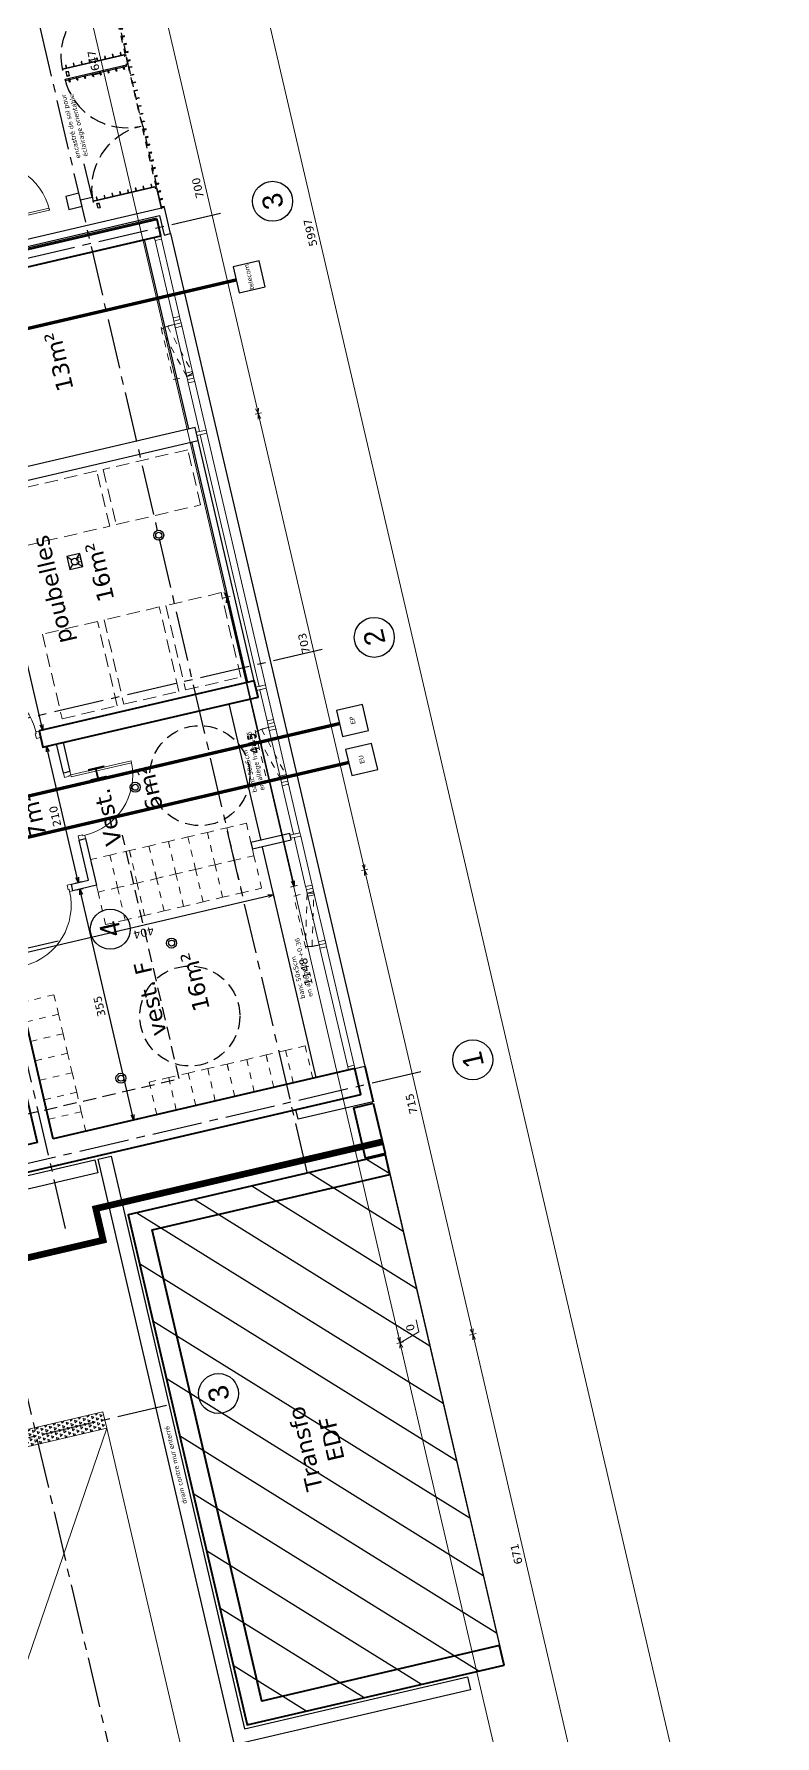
# Model space of a CAD drawing. Header units: metres. Extents: x -49 to 867749, y -579737 to 170817.
# Drawn here: x 867509.87 to 867520.98, y -409033.33 to -409007.81 of the extents above; entities that cross this region are included whole.
import ezdxf
from ezdxf.enums import TextEntityAlignment as Align

# ---------------------------------------------------------------- set-up
doc = ezdxf.new("R2010")
doc.units = ezdxf.units.M
doc.header["$MEASUREMENT"] = 0
doc.header["$PDMODE"] = 3
doc.header["$PDSIZE"] = 0.1
for name, pattern in [('01', [0.15, 0.1, -0.05]), ('02', [0.28, 0.2, -0.08]), ('03', [0.7, 0.5, -0.2]), ('AXES2', [1.125, 0.75, -0.125, 0.125, -0.125]), ('CACHE2', [0.1875, 0.125, -0.0625]), ('CACHEX2', [0.75, 0.5, -0.25])]:
    doc.linetypes.add(name, pattern=pattern)
for name, color, linetype in [('00-AXE-0.00', 14, 'AXES2'), ('01-CLOISON-0.25', 3, 'Continuous'), ('01-DOUBLAGE-0.0x', 6, 'Continuous'), ('01-ISOL-0.08', 43, 'ISOLATION'), ('01-MEN-VU-0.13', 163, 'Continuous'), ('01-SANITAIRE-0.15', 44, 'Continuous'), ('06-COT-50&100-0.20', 2, 'Continuous'), ('06-SYMB-DIVERS-0.20', 20, 'Continuous'), ('06-TXT-DETAILS-DIVERS-02.20', 2, 'Continuous'), ('06-TXT-DIVERS-0.20', 70, 'Continuous'), ('06-TXT-ETIQUETTES SURFACES', 210, 'Continuous'), ('07-CTA-0.13', 163, 'Continuous'), ('08-VU-0.08', 56, 'Continuous'), ('08-VU-0.20', 32, 'Continuous')]:
    doc.layers.add(name, color=color, linetype=linetype)
for name, color, linetype, lineweight in [('01-BETON-0.40', 4, 'Continuous', 40), ('01-MEN-CP-0.15', 2, 'Continuous', 18), ('01-MOBILIER-0.10', 10, 'Continuous', 9), ('ACSP - Bois', 47, 'Continuous', 18), ('ACSP - Cotes', 7, 'Continuous', 18), ('ACSP - Dalle', 250, 'Continuous', 18)]:
    doc.layers.add(name, color=color, linetype=linetype, lineweight=lineweight)
doc.styles.add('COT', font='verdana.ttf')
doc.styles.add('locaux 100', font='verdana.ttf', dxfattribs={"height": 0.22})
doc.styles.add('locaux 20', font='verdana.ttf', dxfattribs={"height": 0.07})
doc.styles.get("Standard").update_dxf_attribs({"font": 'arial.ttf'})
doc.linetypes.add('ISOLATION', pattern='A,0.0001,-0.1,[134,ltypeshp.shx,S=0.1,R=0,X=-0.1,Y=0],-0.2,[134,ltypeshp.shx,S=0.1,R=180,X=0.1,Y=0],-0.1', length=0.4001)
doc.dimstyles.new('COT50', dxfattribs={"dimtxt": 0.12, "dimasz": 0.08, "dimexe": 0.05, "dimexo": 0, "dimgap": 0.05, "dimtad": 1, "dimdec": 0, "dimlfac": 100, "dimzin": 0, "dimdsep": 46, "dimtxsty": 'COT', "dimblk": 'OPEN30', "dimcen": 0.04, "dimdle": 0.05, "dimclrd": 256, "dimclre": 256, "dimclrt": 6, "dimadec": 0, "dimazin": 0, "dimtm": 1e-09, "dimtfac": 1, "dimtdec": 0, "dimtmove": 1, "dimatfit": 0, "dimldrblk": 'OPEN30', "dimfxl": 0.05, "dimfxlon": 1, "dimtolj": 1, "dimtzin": 0, "dimlwd": -1, "dimlwe": -1, "dimarcsym": 0})

# ---------------------------------------------------------------- blocks, each defined once
blk = doc.blocks.new('_Open30')
at = {"color": 0, "linetype": 'ByBlock', "lineweight": -2}
for p, q in [((-1, 0.27), (0, 0)), ((0, 0), (-1, -0.27)), ((0, 0), (-1, 0))]:
    blk.add_line(p, q, dxfattribs=at)
blk = doc.blocks.new('*D384')
at = {"layer": 'ACSP - Cotes', "transparency": 16777216}
for p, q in [((867515.308, -409027.444), (867515.406, -409027.422)), ((867518.306, -409040.083), (867515.375, -409027.511)), ((867518.304, -409040.165), (867518.372, -409040.149))]:
    blk.add_line(p, q, dxfattribs=at)
at = {"layer": 'Defpoints', "color": 0, "transparency": 16777216}
for p in [(867515.357, -409027.433), (867510.902, -409028.471), (867518.304, -409040.165)]:
    blk.add_point(p, dxfattribs=at)
at = {"layer": 'ACSP - Cotes', "transparency": 16777216, "xscale": 0.08, "yscale": 0.08, "zscale": 0.08}
for p, rotation in [((867515.357, -409027.433), 103.1212702354988), ((867518.324, -409040.161), 283.1212702354988)]:
    blk.add_blockref('_Open30', p, dxfattribs=dict(at, rotation=rotation))
at = {"layer": 'ACSP - Cotes', "color": 6, "transparency": 16777216, "insert": (867516.731, -409033.822), "char_height": 0.12, "attachment_point": 5, "rotation": 103.1213, "style": 'COT'}
blk.add_mtext('\\A1;1307', dxfattribs=at)
blk = doc.blocks.new('*D385')
at = {"layer": 'ACSP - Cotes', "transparency": 16777216}
for p, q in [((867515.339, -409027.355), (867515.321, -409027.277)), ((867515.357, -409027.433), (867515.64, -409027.271)), ((867515.64, -409027.271), (867515.598, -409027.093)), ((867515.308, -409027.444), (867515.406, -409027.422)), ((867515.308, -409027.444), (867515.406, -409027.422)), ((867515.375, -409027.511), (867515.393, -409027.589))]:
    blk.add_line(p, q, dxfattribs=at)
at = {"layer": 'Defpoints', "color": 0, "transparency": 16777216}
for p in [(867515.357, -409027.433), (867510.902, -409028.471), (867510.902, -409028.471)]:
    blk.add_point(p, dxfattribs=at)
at = {"layer": 'ACSP - Cotes', "transparency": 16777216, "xscale": 0.08, "yscale": 0.08, "zscale": 0.08}
for rotation in [283.1212702354988, 103.1212702354988]:
    blk.add_blockref('_Open30', (867515.357, -409027.433), dxfattribs=dict(at, rotation=rotation))
at = {"layer": 'ACSP - Cotes', "color": 6, "transparency": 16777216, "insert": (867515.51, -409027.207), "char_height": 0.12, "attachment_point": 5, "rotation": 103.1213, "style": 'COT'}
blk.add_mtext('\\A1;0', dxfattribs=at)
blk = doc.blocks.new('*D386')
at = {"layer": 'ACSP - Cotes', "transparency": 16777216}
for p, q in [((867512.703, -409016.269), (867512.801, -409016.246)), ((867515.339, -409027.355), (867512.77, -409016.336)), ((867515.308, -409027.444), (867515.406, -409027.422))]:
    blk.add_line(p, q, dxfattribs=at)
at = {"layer": 'Defpoints', "color": 0, "transparency": 16777216}
for p in [(867512.752, -409016.258), (867508.259, -409017.305), (867510.902, -409028.471)]:
    blk.add_point(p, dxfattribs=at)
at = {"layer": 'ACSP - Cotes', "transparency": 16777216, "xscale": 0.08, "yscale": 0.08, "zscale": 0.08}
for p, rotation in [((867512.752, -409016.258), 103.1212702354988), ((867515.357, -409027.433), 283.1212702354988)]:
    blk.add_blockref('_Open30', p, dxfattribs=dict(at, rotation=rotation))
at = {"layer": 'ACSP - Cotes', "color": 6, "transparency": 16777216, "insert": (867513.945, -409021.871), "char_height": 0.12, "attachment_point": 5, "rotation": 103.1213, "style": 'COT'}
blk.add_mtext('\\A1;1148', dxfattribs=at)
blk = doc.blocks.new('*D387')
at = {"layer": 'ACSP - Cotes', "transparency": 16777216}
for p, q in [((867512.713, -409016.267), (867512.811, -409016.244)), ((867512.78, -409016.333), (867513.754, -409020.511)), ((867513.723, -409020.6), (867513.821, -409020.578))]:
    blk.add_line(p, q, dxfattribs=at)
at = {"layer": 'Defpoints', "color": 0, "transparency": 16777216}
for p in [(867508.259, -409017.305), (867513.772, -409020.589), (867509.259, -409021.641)]:
    blk.add_point(p, dxfattribs=at)
at = {"layer": 'ACSP - Cotes', "transparency": 16777216, "xscale": 0.08, "yscale": 0.08, "zscale": 0.08}
for p, rotation in [((867512.762, -409016.255), 103.1212702354988), ((867513.772, -409020.589), 283.1212702354988)]:
    blk.add_blockref('_Open30', p, dxfattribs=dict(at, rotation=rotation))
at = {"layer": 'ACSP - Cotes', "color": 6, "transparency": 16777216, "insert": (867513.159, -409018.447), "char_height": 0.12, "attachment_point": 5, "rotation": 103.1213, "style": 'COT'}
blk.add_mtext('\\A1;445', dxfattribs=at)
blk = doc.blocks.new('*D388')
at = {"layer": 'ACSP - Cotes', "transparency": 16777216}
for p, q in [((867512.703, -409016.269), (867512.8, -409016.246)), ((867513.744, -409020.514), (867512.77, -409016.336)), ((867513.713, -409020.603), (867513.811, -409020.58))]:
    blk.add_line(p, q, dxfattribs=at)
at = {"layer": 'Defpoints', "color": 0, "transparency": 16777216}
for p in [(867512.752, -409016.258), (867508.249, -409017.307), (867509.259, -409021.641)]:
    blk.add_point(p, dxfattribs=at)
at = {"layer": 'ACSP - Cotes', "transparency": 16777216, "xscale": 0.08, "yscale": 0.08, "zscale": 0.08}
for p, rotation in [((867512.752, -409016.258), 103.1212702354988), ((867513.762, -409020.592), 283.1212702354988)]:
    blk.add_blockref('_Open30', p, dxfattribs=dict(at, rotation=rotation))
at = {"layer": 'ACSP - Cotes', "color": 6, "transparency": 16777216, "insert": (867513.148, -409018.45), "char_height": 0.12, "attachment_point": 5, "rotation": 103.1213, "style": 'COT'}
blk.add_mtext('\\A1;445', dxfattribs=at)
blk = doc.blocks.new('*D389')
at = {"layer": 'ACSP - Cotes', "transparency": 16777216}
for p, q in [((867508.964, -409000.226), (867509.061, -409000.203)), ((867512.734, -409016.18), (867509.03, -409000.292)), ((867512.703, -409016.269), (867512.801, -409016.246))]:
    blk.add_line(p, q, dxfattribs=at)
at = {"layer": 'Defpoints', "color": 0, "transparency": 16777216}
for p in [(867509.012, -409000.214), (867504.558, -409001.253), (867508.249, -409017.307)]:
    blk.add_point(p, dxfattribs=at)
at = {"layer": 'ACSP - Cotes', "transparency": 16777216, "xscale": 0.08, "yscale": 0.08, "zscale": 0.08}
for p, rotation in [((867509.012, -409000.214), 103.1212702354988), ((867512.752, -409016.258), 283.1212702354988)]:
    blk.add_blockref('_Open30', p, dxfattribs=dict(at, rotation=rotation))
at = {"layer": 'ACSP - Cotes', "color": 6, "transparency": 16777216, "insert": (867510.773, -409008.261), "char_height": 0.12, "attachment_point": 5, "rotation": 103.1213, "style": 'COT'}
blk.add_mtext('\\A1;1647', dxfattribs=at)
blk = doc.blocks.new('*D395')
at = {"layer": 'ACSP - Cotes', "transparency": 16777216}
for p, q in [((867516.399, -409027.318), (867516.497, -409027.296)), ((867517.954, -409033.768), (867516.466, -409027.385)), ((867518.021, -409033.835), (867517.924, -409033.857))]:
    blk.add_line(p, q, dxfattribs=at)
at = {"layer": 'Defpoints', "color": 0, "transparency": 16777216}
for p in [(867516.448, -409027.307), (867511.856, -409028.377), (867518.029, -409033.833)]:
    blk.add_point(p, dxfattribs=at)
at = {"layer": 'ACSP - Cotes', "transparency": 16777216, "xscale": 0.08, "yscale": 0.08, "zscale": 0.08}
for p, rotation in [((867516.448, -409027.307), 103.1212704001085), ((867517.972, -409033.846), 283.1212704001085)]:
    blk.add_blockref('_Open30', p, dxfattribs=dict(at, rotation=rotation))
at = {"layer": 'ACSP - Cotes', "color": 6, "transparency": 16777216, "insert": (867517.101, -409030.602), "char_height": 0.12, "attachment_point": 5, "rotation": 103.1213, "style": 'COT'}
blk.add_mtext('\\A1;671', dxfattribs=at)
blk = doc.blocks.new('*D396')
at = {"layer": 'ACSP - Cotes', "transparency": 16777216}
for p, q in [((867514.776, -409020.355), (867514.874, -409020.332)), ((867516.43, -409027.229), (867514.843, -409020.422)), ((867516.399, -409027.318), (867516.497, -409027.296))]:
    blk.add_line(p, q, dxfattribs=at)
at = {"layer": 'Defpoints', "color": 0, "transparency": 16777216}
for p in [(867514.825, -409020.344), (867510.233, -409021.414), (867511.856, -409028.377)]:
    blk.add_point(p, dxfattribs=at)
at = {"layer": 'ACSP - Cotes', "transparency": 16777216, "xscale": 0.08, "yscale": 0.08, "zscale": 0.08}
for p, rotation in [((867514.825, -409020.344), 103.1212704001085), ((867516.448, -409027.307), 283.1212704001085)]:
    blk.add_blockref('_Open30', p, dxfattribs=dict(at, rotation=rotation))
at = {"layer": 'ACSP - Cotes', "color": 6, "transparency": 16777216, "insert": (867515.528, -409023.851), "char_height": 0.12, "attachment_point": 5, "rotation": 103.1213, "style": 'COT'}
blk.add_mtext('\\A1;715', dxfattribs=at)
blk = doc.blocks.new('*D397')
at = {"layer": 'ACSP - Cotes', "transparency": 16777216}
for p, q in [((867513.182, -409013.513), (867513.279, -409013.491)), ((867514.807, -409020.266), (867513.248, -409013.58)), ((867514.776, -409020.355), (867514.874, -409020.332))]:
    blk.add_line(p, q, dxfattribs=at)
at = {"layer": 'Defpoints', "color": 0, "transparency": 16777216}
for p in [(867513.23, -409013.502), (867508.638, -409014.573), (867510.233, -409021.414)]:
    blk.add_point(p, dxfattribs=at)
at = {"layer": 'ACSP - Cotes', "transparency": 16777216, "xscale": 0.08, "yscale": 0.08, "zscale": 0.08}
for p, rotation in [((867513.23, -409013.502), 103.1212704001085), ((867514.825, -409020.344), 283.1212704001085)]:
    blk.add_blockref('_Open30', p, dxfattribs=dict(at, rotation=rotation))
at = {"layer": 'ACSP - Cotes', "color": 6, "transparency": 16777216, "insert": (867513.918, -409016.948), "char_height": 0.12, "attachment_point": 5, "rotation": 103.1213, "style": 'COT'}
blk.add_mtext('\\A1;703', dxfattribs=at)
blk = doc.blocks.new('*D398')
at = {"layer": 'ACSP - Cotes', "transparency": 16777216}
for p, q in [((867511.593, -409006.698), (867511.69, -409006.675)), ((867513.212, -409013.424), (867511.66, -409006.764)), ((867513.182, -409013.513), (867513.279, -409013.491))]:
    blk.add_line(p, q, dxfattribs=at)
at = {"layer": 'Defpoints', "color": 0, "transparency": 16777216}
for p in [(867511.642, -409006.686), (867507.049, -409007.757), (867508.638, -409014.573)]:
    blk.add_point(p, dxfattribs=at)
at = {"layer": 'ACSP - Cotes', "transparency": 16777216, "xscale": 0.08, "yscale": 0.08, "zscale": 0.08}
for p, rotation in [((867511.642, -409006.686), 103.1212704001085), ((867513.23, -409013.502), 283.1212704001085)]:
    blk.add_blockref('_Open30', p, dxfattribs=dict(at, rotation=rotation))
at = {"layer": 'ACSP - Cotes', "color": 6, "transparency": 16777216, "insert": (867512.326, -409010.12), "char_height": 0.12, "attachment_point": 5, "rotation": 103.1213, "style": 'COT'}
blk.add_mtext('\\A1;700', dxfattribs=at)
blk = doc.blocks.new('*D383')
at = {"layer": 'ACSP - Cotes', "transparency": 16777216}
for p, q in [((867507.266, -408981.574), (867507.363, -408981.551)), ((867520.91, -409039.886), (867507.333, -408981.641)), ((867520.879, -409039.976), (867520.977, -409039.953))]:
    blk.add_line(p, q, dxfattribs=at)
at = {"layer": 'Defpoints', "color": 0, "transparency": 16777216}
for p in [(867507.315, -408981.563), (867506.856, -408981.67), (867520.469, -409040.071)]:
    blk.add_point(p, dxfattribs=at)
at = {"layer": 'ACSP - Cotes', "transparency": 16777216, "xscale": 0.08, "yscale": 0.08, "zscale": 0.08}
for p, rotation in [((867507.315, -408981.563), 103.1212703830424), ((867520.928, -409039.964), 283.1212703830424)]:
    blk.add_blockref('_Open30', p, dxfattribs=dict(at, rotation=rotation))
at = {"layer": 'ACSP - Cotes', "color": 6, "transparency": 16777216, "insert": (867514.012, -409010.789), "char_height": 0.12, "attachment_point": 5, "rotation": 103.1213, "style": 'COT'}
blk.add_mtext('\\A1;5997', dxfattribs=at)
blk = doc.blocks.new('P180')
for points in [[(-1.85, 0.915), (-1.85, 0), (-1.88, 0), (-1.88, 0.915)], [(-0.08, 0.915), (-0.08, 0), (-0.05, 0), (-0.05, 0.915)], [(0, 0), (0, -0.1), (-0.065, -0.1), (-0.065, -0.03), (-0.05, -0.03), (-0.05, 0)]]:
    blk.add_lwpolyline(points, close=True)
at = {"linetype": 'Continuous'}
blk.add_lwpolyline([(-1.93, 0), (-1.93, -0.1), (-1.865, -0.1), (-1.865, -0.03), (-1.88, -0.03), (-1.88, 0)], close=True, dxfattribs=at)
for centre, start, end in [((-1.88, 0), 0, 90), ((-0.05, 0), 90, 180)]:
    blk.add_arc(centre, 0.915, start, end)
at = {"linetype": 'Continuous', "text_generation_flag": 6}
blk.add_attdef('TEXTE', (-0.188, 0.598), '', height=0.08, rotation=90, dxfattribs=at)
blk = doc.blocks.new('*D852')
at = {"layer": '06-COT-50&100-0.20', "transparency": 16777216}
for p, q in [((867510.508, -409020.644), (867510.605, -409020.622)), ((867511.345, -409024.017), (867510.575, -409020.711)), ((867511.315, -409024.106), (867511.412, -409024.083))]:
    blk.add_line(p, q, dxfattribs=at)
at = {"layer": 'Defpoints', "color": 0, "transparency": 16777216}
for p in [(867510.556, -409020.633), (867509.351, -409020.914), (867510.158, -409024.376)]:
    blk.add_point(p, dxfattribs=at)
at = {"layer": '06-COT-50&100-0.20', "transparency": 16777216, "xscale": 0.08, "yscale": 0.08, "zscale": 0.08}
for p, rotation in [((867510.556, -409020.633), 103.1212703830424), ((867511.363, -409024.095), 283.1212703830424)]:
    blk.add_blockref('_Open30', p, dxfattribs=dict(at, rotation=rotation))
at = {"layer": '06-COT-50&100-0.20', "color": 6, "transparency": 16777216, "insert": (867510.85, -409022.389), "char_height": 0.12, "attachment_point": 5, "rotation": 103.1213, "style": 'COT'}
blk.add_mtext('\\A1;355', dxfattribs=at)
blk = doc.blocks.new('A$C6BB47F20')
for points in [[(-0.038, 0.912), (-0.038, 0.902), (-0.078, 0.902), (-0.078, 0.912)], [(-0.038, 0.792), (-0.038, 0.782), (-0.078, 0.782), (-0.078, 0.792)], [(-0.027, 0.022), (-0.027, 0.967), (-0.038, 0.967), (-0.038, 0.022)], [(-0.038, 0.672), (-0.038, 0.662), (-0.078, 0.662), (-0.078, 0.672)], [(-0.038, 0.552), (-0.038, 0.542), (-0.078, 0.542), (-0.078, 0.552)], [(-0.038, 0.432), (-0.038, 0.422), (-0.078, 0.422), (-0.078, 0.432)], [(-0.038, 0.312), (-0.038, 0.302), (-0.078, 0.302), (-0.078, 0.312)], [(-0.038, 0.192), (-0.038, 0.182), (-0.078, 0.182), (-0.078, 0.192)], [(-0.038, 0.072), (-0.038, 0.062), (-0.078, 0.062), (-0.078, 0.072)]]:
    blk.add_lwpolyline(points, close=True)
at = {"linetype": '01', "ltscale": 0.25}
for points in [[(-0.02, 0), (-0.965, 0), (-0.965, -0.01), (-0.02, -0.01)], [(-0.91, -0.01), (-0.9, -0.01), (-0.9, -0.05), (-0.91, -0.05)], [(-0.79, -0.01), (-0.78, -0.01), (-0.78, -0.05), (-0.79, -0.05)], [(-0.67, -0.01), (-0.66, -0.01), (-0.66, -0.05), (-0.67, -0.05)], [(-0.55, -0.01), (-0.54, -0.01), (-0.54, -0.05), (-0.55, -0.05)], [(-0.43, -0.01), (-0.42, -0.01), (-0.42, -0.05), (-0.43, -0.05)], [(-0.31, -0.01), (-0.3, -0.01), (-0.3, -0.05), (-0.31, -0.05)], [(-0.19, -0.01), (-0.18, -0.01), (-0.18, -0.05), (-0.19, -0.05)], [(-0.07, -0.01), (-0.06, -0.01), (-0.06, -0.05), (-0.07, -0.05)]]:
    blk.add_lwpolyline(points, close=True, dxfattribs=at)
blk.add_circle((-0.013, 0.015), 0.005)
at = {"linetype": '03', "ltscale": 0.5}
blk.add_arc((-0.013, 0.015), 0.952, 90, 180, dxfattribs=at)
blk = doc.blocks.new('siphon de sol')
for p, q in [((-0.1, 0.1), (-0.035, 0.035)), ((0.1, 0.1), (0.035, 0.035)), ((-0.035, -0.035), (-0.1, -0.1)), ((0.035, -0.035), (0.1, -0.1))]:
    blk.add_line(p, q)
blk.add_lwpolyline([(-0.1, -0.1), (0.1, -0.1), (0.1, 0.1), (-0.1, 0.1)], close=True)
blk.add_circle((0, 0), 0.05)
at = {"insert": (-0.001, -0.059), "char_height": 0.07, "width": 0.90213, "attachment_point": 5, "rotation": 360, "style": 'locaux 20'}
blk.add_mtext('SS', dxfattribs=at)
blk = doc.blocks.new('*D857')
at = {"layer": '06-COT-50&100-0.20', "transparency": 16777216}
for p, q in [((867510.106, -409018.479), (867510.008, -409018.502)), ((867510.516, -409020.458), (867510.075, -409018.568)), ((867510.582, -409020.524), (867510.485, -409020.547))]:
    blk.add_line(p, q, dxfattribs=at)
at = {"layer": 'Defpoints', "color": 0, "transparency": 16777216}
for p in [(867510.057, -409018.491), (867510.208, -409018.455), (867510.685, -409020.5)]:
    blk.add_point(p, dxfattribs=at)
at = {"layer": '06-COT-50&100-0.20', "transparency": 16777216, "xscale": 0.08, "yscale": 0.08, "zscale": 0.08}
for p, rotation in [((867510.057, -409018.491), 103.1212703830424), ((867510.534, -409020.536), 283.1212703830424)]:
    blk.add_blockref('_Open30', p, dxfattribs=dict(at, rotation=rotation))
at = {"layer": '06-COT-50&100-0.20', "color": 6, "transparency": 16777216, "insert": (867510.186, -409019.539), "char_height": 0.12, "attachment_point": 5, "rotation": 103.1213, "style": 'COT'}
blk.add_mtext('\\A1;210', dxfattribs=at)
blk = doc.blocks.new('*D858')
at = {"layer": '06-COT-50&100-0.20', "transparency": 16777216}
for p, q in [((867509.112, -409014.655), (867509.209, -409014.632)), ((867509.982, -409018.169), (867509.178, -409014.722)), ((867509.952, -409018.258), (867510.049, -409018.236))]:
    blk.add_line(p, q, dxfattribs=at)
at = {"layer": 'Defpoints', "color": 0, "transparency": 16777216}
for p in [(867509.16, -409014.644), (867507.955, -409014.925), (867508.795, -409018.528)]:
    blk.add_point(p, dxfattribs=at)
at = {"layer": '06-COT-50&100-0.20', "transparency": 16777216, "xscale": 0.08, "yscale": 0.08, "zscale": 0.08}
for p, rotation in [((867509.16, -409014.644), 103.1212703830424), ((867510, -409018.247), 283.1212703830424)]:
    blk.add_blockref('_Open30', p, dxfattribs=dict(at, rotation=rotation))
at = {"layer": '06-COT-50&100-0.20', "color": 6, "transparency": 16777216, "insert": (867509.471, -409016.471), "char_height": 0.12, "attachment_point": 5, "rotation": 103.1213, "style": 'COT'}
blk.add_mtext('\\A1;370', dxfattribs=at)
blk = doc.blocks.new('P90')
at = {"linetype": 'Continuous'}
for points in [[(-0.05, 0.929), (-0.05, 0), (-0.08, 0), (-0.08, 0.929)], [(-0.965, -0.03), (-0.965, -0.1), (-1.03, -0.1), (-1.03, 0), (-0.98, 0), (-0.98, -0.03)], [(0, 0), (0, -0.1), (-0.065, -0.1), (-0.065, -0.03), (-0.05, -0.03), (-0.05, 0)]]:
    blk.add_lwpolyline(points, close=True, dxfattribs=at)
blk.add_arc((-0.043, -0.006), 0.937, 92.2388, 179.6062, dxfattribs=at)
at = {"linetype": 'Continuous', "text_generation_flag": 6}
blk.add_attdef('TEXTE', text='', height=0.08, rotation=90, dxfattribs=at).set_placement((-0.188, 0.469), align=Align.CENTER)
blk = doc.blocks.new('fen80')
for points in [[(0.05, -0.1), (0, -0.1), (0, 0), (0.05, 0)], [(0.1, -0.1), (0.05, -0.1), (0.05, 0), (0.1, 0)], [(0.85, -0.1), (0.05, -0.1), (0.05, 0), (0.85, 0)], [(0.85, -0.1), (0.8, -0.1), (0.8, 0), (0.85, 0)], [(0.9, -0.1), (0.85, -0.1), (0.85, 0), (0.9, 0)]]:
    blk.add_lwpolyline(points, close=True)
at = {"linetype": '01'}
blk.add_lwpolyline([(0.849, 0.11), (0.076, -0.097), (0.05, 0), (0.823, 0.207)], close=True, dxfattribs=at)
blk.add_lwpolyline([(0.85, 0), (0.85, 0.207), (0.05, 0.207), (0.05, 0)], dxfattribs=at)
blk.add_arc((0.05, 0), 0.8, 0, 14.9998, dxfattribs=at)
blk = doc.blocks.new('*D866')
at = {"layer": '06-COT-50&100-0.20', "transparency": 16777216}
for p, q in [((867509.597, -409021.616), (867513.378, -409020.735)), ((867513.445, -409020.668), (867513.468, -409020.765)), ((867509.508, -409021.586), (867509.53, -409021.683))]:
    blk.add_line(p, q, dxfattribs=at)
at = {"layer": 'Defpoints', "color": 0, "transparency": 16777216}
for p in [(867513.288, -409019.996), (867509.351, -409020.914), (867513.456, -409020.717)]:
    blk.add_point(p, dxfattribs=at)
at = {"layer": '06-COT-50&100-0.20', "transparency": 16777216, "xscale": 0.08, "yscale": 0.08, "zscale": 0.08}
for p, rotation in [((867513.456, -409020.717), 13.12127038304243), ((867509.519, -409021.634), 193.1212703830424)]:
    blk.add_blockref('_Open30', p, dxfattribs=dict(at, rotation=rotation))
at = {"layer": '06-COT-50&100-0.20', "color": 6, "transparency": 16777216, "insert": (867511.513, -409021.285), "char_height": 0.12, "attachment_point": 5, "rotation": 193.1213, "style": 'COT'}
blk.add_mtext('\\A1;404', dxfattribs=at)

msp = doc.modelspace()

# ---------------------------------------------------------------- hatches: boundary and pattern name
at = {"layer": '06-SYMB-DIVERS-0.20', "true_color": 0xff0000}
h = msp.add_hatch(dxfattribs=at)
h.set_pattern_fill('ANSI31', color=1, scale=5)
h.set_pattern_definition([(148.121, (867514.7358, -409023.87336), (-0.330077, -0.53073), [])])
h.paths.add_polyline_path([(867513.062, -409033.165), (867511.279, -409025.514), (867515.136, -409024.617), (867516.916, -409032.267)])
at = {"layer": 'ACSP - Bois'}
h = msp.add_hatch(dxfattribs=at)
h.set_pattern_fill('TRIANG', color=256, scale=0.2, style=0)
h.set_pattern_definition([(163.12127, (867409.98126, -409065.97983), (-0.054743143, -0.05126586), [0.0375, -0.0375]), (223.12127, (867409.98126, -409065.97983), (0.017025965, -0.07304188), [0.0375, -0.0375]), (103.12127, (867409.95389, -409066.00546), (-0.071769108, 0.021776023), [0.0375, -0.0375])])
h.paths.add_polyline_path([(867508.156, -409029.112), (867508.213, -409029.355), (867510.959, -409028.715), (867510.902, -409028.471)])

# ---------------------------------------------------------------- linework, layer by layer
at = {"layer": '00-AXE-0.00'}
for p, q in [((867513.963, -409024.875), (867499.919, -408964.623)), ((867510.343, -409025.719), (867496.298, -408965.467)), ((867513.153, -409042.752), (867499.108, -408982.5)), ((867512.666, -409010.5), (867497.979, -409013.924)), ((867514.191, -409017.039), (867501.362, -409020.03)), ((867510.233, -409021.414), (867495.546, -409024.838)), ((867515.667, -409023.374), (867502.839, -409026.364)), ((867511.856, -409028.377), (867497.169, -409031.801))]:
    msp.add_line(p, q, dxfattribs=at)
at = {"layer": '00-AXE-0.00', "linetype": 'Continuous'}
for centre in [(867513.445, -409010.319), (867514.97, -409016.858), (867511.012, -409021.233), (867516.446, -409023.192), (867512.635, -409028.196)]:
    msp.add_circle(centre, 0.3, dxfattribs=at)
at = {"layer": '01-BETON-0.40'}
for points in [[(867508.966, -409011.234), (867509.023, -409011.478), (867511.77, -409010.838), (867511.713, -409010.594)], [(867509.944, -409018.26), (867510.001, -409018.504), (867513.227, -409017.752), (867513.17, -409017.508)], [(867514.955, -409023.843), (867515.131, -409024.597), (867514.839, -409024.665), (867514.663, -409023.911)], [(867516.916, -409032.267), (867516.848, -409031.974), (867513.284, -409032.81), (867511.639, -409025.739), (867515.204, -409024.909), (867515.136, -409024.617), (867511.279, -409025.514), (867513.062, -409033.165)]]:
    msp.add_lwpolyline(points, close=True, dxfattribs=at)
for points in [[(867510.158, -409024.376), (867509.351, -409020.914), (867509.108, -409020.971), (867509.914, -409024.432), (867504.061, -409025.797), (867501.095, -409013.069), (867499.217, -409013.507), (867498.958, -409012.397), (867498.715, -409012.453), (867499.03, -409013.807), (867500.908, -409013.369), (867503.909, -409026.243), (867514.77, -409023.711), (867514.679, -409023.322), (867510.158, -409024.376)], [(867514.826, -409023.288), (867514.951, -409023.823)]]:
    msp.add_lwpolyline(points, dxfattribs=at)
at = {"layer": '01-CLOISON-0.25'}
for p, q in [((867513.073, -409017.531), (867512.233, -409013.927)), ((867513.17, -409017.508), (867512.33, -409013.905))]:
    msp.add_line(p, q, dxfattribs=at)
for points in [[(867512.33, -409013.905), (867512.285, -409013.71), (867507.91, -409014.73), (867507.955, -409014.925)], [(867510.31, -409018.894), (867510.208, -409018.455), (867510.306, -409018.433), (867510.408, -409018.871)], [(867510.685, -409020.5), (867510.544, -409019.897), (867510.641, -409019.874), (867510.805, -409020.575), (867510.452, -409020.658), (867510.429, -409020.56)], [(867513.142, -409020.03), (867513.726, -409019.894), (867513.704, -409019.797), (867513.12, -409019.933)]]:
    msp.add_lwpolyline(points, close=True, dxfattribs=at)
at = {"layer": '01-DOUBLAGE-0.0x'}
for points in [[(867511.916, -409010.804), (867511.825, -409010.414), (867509.293, -409011.004), (867509.315, -409011.102), (867511.75, -409010.534), (867511.818, -409010.826)], [(867514.826, -409023.288), (867514.95, -409023.823), (867513.83, -409024.084), (867513.796, -409023.938), (867514.77, -409023.711), (867514.679, -409023.322)]]:
    msp.add_lwpolyline(points, close=True, dxfattribs=at)
at = {"layer": '01-ISOL-0.08', "ltscale": 0.05}
msp.add_line((867511.707, -409010.57), (867509.321, -409011.126), dxfattribs=at)
at = {"layer": '01-MEN-CP-0.15'}
for points in [[(867511.684, -409010.909), (867511.672, -409010.86), (867511.77, -409010.838), (867511.781, -409010.886)], [(867511.953, -409012.067), (867511.684, -409010.909), (867511.781, -409010.886), (867512.051, -409012.045)], [(867511.965, -409012.116), (867511.953, -409012.067), (867512.051, -409012.045), (867512.062, -409012.093)], [(867512.18, -409013.041), (867512.169, -409012.993), (867512.266, -409012.97), (867512.278, -409013.019)], [(867512.351, -409013.772), (867512.18, -409013.041), (867512.278, -409013.019), (867512.448, -409013.749)], [(867512.313, -409013.832), (867512.302, -409013.783), (867512.448, -409013.749), (867512.459, -409013.798)], [(867513.242, -409017.594), (867512.362, -409013.82), (867512.459, -409013.798), (867513.339, -409017.571)], [(867513.204, -409017.654), (867513.193, -409017.606), (867513.339, -409017.571), (867513.35, -409017.62)], [(867513.253, -409017.643), (867513.362, -409018.11), (867513.459, -409018.087), (867513.35, -409017.62)], [(867513.373, -409018.158), (867513.362, -409018.11), (867513.459, -409018.087), (867513.471, -409018.136)], [(867513.589, -409019.084), (867513.578, -409019.035), (867513.675, -409019.012), (867513.686, -409019.061)], [(867513.589, -409019.084), (867513.758, -409019.81), (867513.856, -409019.787), (867513.686, -409019.061)], [(867513.721, -409019.87), (867513.709, -409019.821), (867513.856, -409019.787), (867513.867, -409019.836)], [(867513.769, -409019.858), (867513.941, -409020.593), (867514.038, -409020.571), (867513.867, -409019.836)], [(867513.941, -409020.593), (867513.952, -409020.642), (867514.05, -409020.619), (867514.038, -409020.571)], [(867514.668, -409023.273), (867514.254, -409021.496), (867514.156, -409021.518), (867514.571, -409023.296)], [(867514.582, -409023.344), (867514.571, -409023.296), (867514.668, -409023.273), (867514.679, -409023.322)]]:
    msp.add_lwpolyline(points, close=True, dxfattribs=at)
at = {"layer": '01-MEN-CP-0.15', "linetype": '01'}
for points in [[(867511.997, -409020.404), (867512.29, -409020.336), (867512.176, -409019.849), (867511.884, -409019.918)], [(867512.29, -409020.336), (867512.582, -409020.268), (867512.468, -409019.781), (867512.176, -409019.849)], [(867512.582, -409020.268), (867512.874, -409020.2), (867512.76, -409019.713), (867512.468, -409019.781)], [(867512.874, -409020.2), (867513.166, -409020.132), (867513.053, -409019.645), (867512.76, -409019.713)], [(867510.829, -409020.677), (867511.121, -409020.609), (867511.007, -409020.122), (867510.715, -409020.19)], [(867511.121, -409020.609), (867511.413, -409020.541), (867511.3, -409020.054), (867511.007, -409020.122)], [(867511.413, -409020.541), (867511.705, -409020.473), (867511.592, -409019.986), (867511.3, -409020.054)], [(867511.705, -409020.473), (867511.997, -409020.404), (867511.884, -409019.918), (867511.592, -409019.986)], [(867512.987, -409020.687), (867513.28, -409020.619), (867513.166, -409020.132), (867512.874, -409020.2)], [(867511.819, -409020.96), (867512.111, -409020.891), (867511.997, -409020.404), (867511.705, -409020.473)], [(867512.111, -409020.891), (867512.403, -409020.823), (867512.29, -409020.336), (867511.997, -409020.404)], [(867512.403, -409020.823), (867512.695, -409020.755), (867512.582, -409020.268), (867512.29, -409020.336)], [(867512.695, -409020.755), (867512.987, -409020.687), (867512.874, -409020.2), (867512.582, -409020.268)], [(867510.942, -409021.164), (867511.234, -409021.096), (867511.121, -409020.609), (867510.829, -409020.677)], [(867511.234, -409021.096), (867511.527, -409021.028), (867511.413, -409020.541), (867511.121, -409020.609)], [(867511.527, -409021.028), (867511.819, -409020.96), (867511.705, -409020.473), (867511.413, -409020.541)], [(867509.681, -409022.331), (867509.749, -409022.623), (867510.236, -409022.509), (867510.168, -409022.217)], [(867509.749, -409022.623), (867509.817, -409022.915), (867510.304, -409022.801), (867510.236, -409022.509)], [(867509.817, -409022.915), (867509.886, -409023.207), (867510.372, -409023.094), (867510.304, -409022.801)], [(867509.886, -409023.207), (867509.954, -409023.499), (867510.441, -409023.386), (867510.372, -409023.094)], [(867512.878, -409023.742), (867513.17, -409023.674), (867513.057, -409023.187), (867512.764, -409023.255)], [(867513.17, -409023.674), (867513.462, -409023.605), (867513.349, -409023.119), (867513.057, -409023.187)], [(867513.462, -409023.605), (867513.754, -409023.537), (867513.641, -409023.05), (867513.349, -409023.119)], [(867513.754, -409023.537), (867514.047, -409023.469), (867513.933, -409022.982), (867513.641, -409023.05)], [(867509.954, -409023.499), (867510.022, -409023.791), (867510.509, -409023.678), (867510.441, -409023.386)], [(867511.709, -409024.014), (867512.001, -409023.946), (867511.888, -409023.459), (867511.596, -409023.527)], [(867512.001, -409023.946), (867512.294, -409023.878), (867512.18, -409023.391), (867511.888, -409023.459)], [(867512.294, -409023.878), (867512.586, -409023.81), (867512.472, -409023.323), (867512.18, -409023.391)], [(867512.586, -409023.81), (867512.878, -409023.742), (867512.764, -409023.255), (867512.472, -409023.323)], [(867510.022, -409023.791), (867510.09, -409024.084), (867510.577, -409023.97), (867510.509, -409023.678)], [(867510.09, -409024.084), (867510.158, -409024.376), (867510.645, -409024.262), (867510.577, -409023.97)]]:
    msp.add_lwpolyline(points, close=True, dxfattribs=at)
at = {"layer": '01-MEN-VU-0.13'}
for points in [[(867510.368, -409008.446), (867510.351, -409008.373), (867510.38, -409008.366), (867510.397, -409008.439)], [(867510.351, -409008.373), (867510.38, -409008.366), (867510.382, -409008.376), (867510.353, -409008.383)], [(867511.249, -409008.165), (867511.272, -409008.263), (867511.282, -409008.26), (867511.259, -409008.163)], [(867511.269, -409008.207), (867511.272, -409008.217), (867511.311, -409008.207), (867511.308, -409008.198)], [(867510.365, -409008.436), (867510.394, -409008.429), (867510.397, -409008.439), (867510.368, -409008.446)], [(867511.707, -409010.128), (867511.776, -409010.425), (867511.786, -409010.423), (867511.717, -409010.126)], [(867511.768, -409010.171), (867511.766, -409010.161), (867511.727, -409010.17), (867511.729, -409010.18)], [(867510.828, -409010.423), (867510.811, -409010.35), (867510.841, -409010.343), (867510.858, -409010.416)], [(867510.811, -409010.35), (867510.841, -409010.343), (867510.843, -409010.353), (867510.814, -409010.36)], [(867511.795, -409010.287), (867511.793, -409010.278), (867511.754, -409010.287), (867511.756, -409010.296)], [(867511.823, -409010.404), (867511.82, -409010.395), (867511.781, -409010.404), (867511.784, -409010.413)]]:
    msp.add_lwpolyline(points, close=True, dxfattribs=at)
at = {"layer": '01-MOBILIER-0.10', "linetype": '02'}
for points in [[(867512.366, -409014.872), (867512.173, -409014.044), (867510.907, -409014.339), (867511.1, -409015.167)], [(867511.003, -409015.19), (867510.81, -409014.362), (867509.544, -409014.657), (867509.736, -409015.485)], [(867512.672, -409016.187), (867511.845, -409016.38), (867512.14, -409017.646), (867512.968, -409017.453)], [(867511.747, -409016.402), (867510.919, -409016.595), (867511.215, -409017.861), (867512.042, -409017.668)], [(867510.822, -409016.618), (867509.994, -409016.811), (867510.289, -409018.077), (867511.117, -409017.884)]]:
    msp.add_lwpolyline(points, close=True, dxfattribs=at)
at = {"layer": '01-SANITAIRE-0.15'}
for points in [[(867513.334, -409011.602), (867513.334, -409011.602), (867513.243, -409011.213), (867513.243, -409011.213), (867512.854, -409011.304), (867512.854, -409011.304), (867512.944, -409011.693), (867512.944, -409011.693)], [(867514.884, -409018.253), (867514.884, -409018.253), (867514.794, -409017.864), (867514.794, -409017.864), (867514.404, -409017.955), (867514.404, -409017.955), (867514.495, -409018.344), (867514.495, -409018.344)], [(867515.021, -409018.838), (867515.021, -409018.838), (867514.93, -409018.448), (867514.93, -409018.448), (867514.54, -409018.539), (867514.54, -409018.539), (867514.631, -409018.929), (867514.631, -409018.929)]]:
    msp.add_lwpolyline(points, close=True, dxfattribs=at)
at = {"layer": '01-SANITAIRE-0.15', "linetype": 'CACHEX2', "const_width": 0.05}
msp.add_lwpolyline([(867507.087, -409012.853), (867512.899, -409011.498)], dxfattribs=at)
at = {"layer": '01-SANITAIRE-0.15', "linetype": 'AXES2', "const_width": 0.05}
msp.add_lwpolyline([(867508.278, -409019.588), (867514.449, -409018.15)], dxfattribs=at)
at = {"layer": '01-SANITAIRE-0.15', "linetype": 'CACHE2', "const_width": 0.05}
msp.add_lwpolyline([(867504.051, -409025.208), (867508.489, -409024.173), (867508.415, -409020.172), (867514.586, -409018.734)], dxfattribs=at)
at = {"layer": '06-SYMB-DIVERS-0.20', "linetype": '02'}
for centre in [(867512.354, -409018.931), (867512.204, -409022.535)]:
    msp.add_circle(centre, 0.75, dxfattribs=at)
at = {"layer": '06-TXT-DETAILS-DIVERS-02.20'}
msp.add_lwpolyline([(867510.565, -409010.297), (867510.738, -409010.257), (867510.621, -409009.758)], dxfattribs=at)
at = {"layer": '06-TXT-DETAILS-DIVERS-02.20', "color": 251, "linetype": '03', "true_color": 0x666666, "const_width": 0.1}
msp.add_lwpolyline([(867515.09, -409024.422), (867510.795, -409025.423), (867510.905, -409025.896), (867498.317, -409028.83), (867498.065, -409027.704)], dxfattribs=at)
at = {"layer": '07-CTA-0.13', "linetype": '02'}
msp.add_lwpolyline([(867505.053, -409025.104), (867512.045, -409023.474), (867511.194, -409019.822)], dxfattribs=at)
at = {"layer": '07-CTA-0.13', "ltscale": 0.25}
for centre, radius in [((867511.738, -409015.326), 0.075), ((867511.738, -409015.326), 0.045), ((867511.386, -409019.105), 0.075), ((867511.386, -409019.105), 0.045), ((867511.931, -409021.442), 0.075), ((867511.931, -409021.442), 0.045), ((867511.171, -409023.468), 0.075), ((867511.171, -409023.468), 0.045)]:
    msp.add_circle(centre, radius, dxfattribs=at)
at = {"layer": '08-VU-0.08'}
for p, q in [((867512.188, -409013.733), (867511.526, -409010.894)), ((867511.916, -409010.804), (867514.826, -409023.288)), ((867512.789, -409017.854), (867513.267, -409019.903)), ((867513.289, -409020.001), (867514.095, -409023.458))]:
    msp.add_line(p, q, dxfattribs=at)
for points in [[(867510.779, -409024.693), (867510.824, -409024.888), (867502.965, -409026.72), (867502.92, -409026.525)], [(867516.414, -409032.64), (867512.875, -409033.465), (867510.828, -409024.682), (867511.023, -409024.636), (867513.025, -409033.225), (867516.368, -409032.446)]]:
    msp.add_lwpolyline(points, close=True, dxfattribs=at)
at = {"layer": '08-VU-0.20'}
msp.add_line((867515.204, -409024.909), (867516.848, -409031.974), dxfattribs=at)
msp.add_lwpolyline([(867510.588, -409010.394), (867510.543, -409010.199), (867510.348, -409010.245), (867510.393, -409010.44)], close=True, dxfattribs=at)
at = {"layer": 'ACSP - Bois'}
msp.add_lwpolyline([(867508.156, -409029.112), (867508.213, -409029.355), (867510.959, -409028.715), (867510.902, -409028.471)], close=True, dxfattribs=at)
at = {"layer": 'ACSP - Cotes'}
msp.add_lwpolyline([(867507.2, -409039.693), (867510.959, -409028.715)], dxfattribs=at)
at = {"layer": 'ACSP - Dalle'}
msp.add_lwpolyline([(867513.869, -409041.199), (867510.959, -409028.715)], dxfattribs=at)
at = {"layer": 'Defpoints'}
msp.add_lwpolyline([(867513.062, -409033.165), (867511.279, -409025.514), (867515.136, -409024.617), (867516.916, -409032.267)], close=True, dxfattribs=at)

# ---------------------------------------------------------------- block references
at = {"layer": '01-MEN-CP-0.15'}
for name, p, rotation in [('P180', (867509.223, -409010.707), 283.121270372989), ('fen80', (867512.169, -409012.993), 103.121270379485), ('fen80', (867513.578, -409019.035), 103.121270379485)]:
    msp.add_blockref(name, p, dxfattribs=dict(at, rotation=rotation))
at = {"layer": '01-MEN-CP-0.15', "extrusion": (0, 0, -1), "zscale": -1}
for p, rotation in [((-867508.941, -409018.494), 346.8787296403814), ((-867510.408, -409018.871), 76.87872963388548)]:
    msp.add_blockref('P90', p, dxfattribs=dict(at, rotation=rotation))
at = {"layer": '01-MEN-CP-0.15', "extrusion": (0, 0, -1), "xscale": -1, "zscale": -1, "rotation": 166.8787295933954}
msp.add_blockref('P90', (-867509.448, -409020.891), dxfattribs=at)
at = {"layer": '01-MEN-CP-0.15', "xscale": -1, "rotation": 103.1212703863595}
msp.add_blockref('fen80', (867513.952, -409020.642), dxfattribs=at)
at = {"layer": '01-MEN-VU-0.13', "xscale": -1, "rotation": 103.1212703863595}
for p in [(867511.246, -409008.151), (867511.707, -409010.128)]:
    msp.add_blockref('A$C6BB47F20', p, dxfattribs=at)
at = {"layer": '01-MEN-VU-0.13', "rotation": 103.121270379485}
msp.add_blockref('A$C6BB47F20', (867511.269, -409008.249), dxfattribs=at)
at = {"layer": '01-SANITAIRE-0.15', "rotation": 103.121270379485}
msp.add_blockref('siphon de sol', (867510.479, -409015.722), dxfattribs=at)

# ---------------------------------------------------------------- texts
at = {"layer": '00-AXE-0.00'}
for s, p in [('3', (867513.445, -409010.319)), ('2', (867514.97, -409016.858)), ('4', (867511.012, -409021.233)), ('1', (867516.446, -409023.192)), ('3', (867512.635, -409028.196))]:
    msp.add_text(s, height=0.3, rotation=103.1213, dxfattribs=at).set_placement(p, align=Align.MIDDLE_CENTER)
at = {"layer": '01-SANITAIRE-0.15', "char_height": 0.07, "width": 0.15887, "attachment_point": 5, "rotation": 103.1213, "style": 'locaux 20'}
for s, insert in [('telecom', (867513.094, -409011.453)), ('EP', (867514.644, -409018.104)), ('EU', (867514.78, -409018.688))]:
    msp.add_mtext(s, dxfattribs=dict(at, insert=insert))
at = {"layer": '06-TXT-DETAILS-DIVERS-02.20', "char_height": 0.07, "attachment_point": 4, "rotation": 103.1213, "style": 'locaux 20'}
for s, insert, width in [('encastré de sol pour\\Péclairage orientable', (867510.599, -409009.66), 1.56851), ('banc 50x5cm\\Pen allège h=+0.36', (867513.247, -409019.166), 1.22139), ('banc 50x5cm\\Pen allège h=+0.36', (867513.968, -409022.26), 1.22139), ('drain contre mur enterré', (867512.13, -409029.849), 1.22139)]:
    msp.add_mtext(s, dxfattribs=dict(at, insert=insert, width=width))
at = {"layer": '06-TXT-DIVERS-0.20', "char_height": 0.25, "width": 2.37148, "attachment_point": 5, "rotation": 103.1213, "style": 'locaux 100'}
for s, insert in [('poubelles', (867510.178, -409016.132)), ('Vest. H', (867510.933, -409019.373)), ('vest. F', (867511.61, -409022.274)), ('Transfo\\P EDF', (867514.137, -409028.975))]:
    msp.add_mtext(s, dxfattribs=dict(at, insert=insert))
at = {"layer": '06-TXT-ETIQUETTES SURFACES', "char_height": 0.25, "attachment_point": 5, "rotation": 103.1213, "style": 'locaux 100'}
for s, insert in [('13m²', (867510.241, -409012.721)), ('16m²', (867510.853, -409015.876)), ('6m²', (867511.608, -409019.116)), ('7m²', (867509.859, -409019.524)), ('16m²', (867512.284, -409022.017))]:
    msp.add_mtext(s, dxfattribs=dict(at, insert=insert))

# ---------------------------------------------------------------- dimensions: what is measured, and where the dimension line sits
at = {"layer": '06-COT-50&100-0.20'}
for base, p1, p2, angle, picture, middle in [((867509.16, -409014.644), (867508.795, -409018.528), (867507.955, -409014.925), 103.1213, '*D858', (867509.471, -409016.471)), ((867510.057, -409018.491), (867510.685, -409020.5), (867510.208, -409018.455), 103.1213, '*D857', (867510.186, -409019.539)), ((867513.456, -409020.717), (867509.351, -409020.914), (867513.288, -409019.996), 193.1213, '*D866', (867511.513, -409021.285)), ((867510.556, -409020.633), (867510.158, -409024.376), (867509.351, -409020.914), 103.1213, '*D852', (867510.85, -409022.389))]:
    dim = msp.add_linear_dim(base=base, p1=p1, p2=p2, angle=angle, dimstyle='COT50', dxfattribs=at)
    dim.commit()
    dim.dimension.update_dxf_attribs({"geometry": picture, "text_midpoint": middle})
at = {"layer": 'ACSP - Cotes'}
dim = msp.add_aligned_dim(p1=(867520.469, -409040.071), p2=(867506.856, -408981.67), distance=-0.471, dimstyle='COT50', dxfattribs=at)
dim.commit()
dim.dimension.update_dxf_attribs({"geometry": '*D383', "text_midpoint": (867514.012, -409010.789)})
for base, p1, p2, angle, picture, middle in [((867509.012, -409000.214), (867508.249, -409017.307), (867504.558, -409001.253), 283.1213, '*D389', (867510.773, -409008.261)), ((867511.642, -409006.686), (867508.638, -409014.573), (867507.049, -409007.757), 283.1213, '*D398', (867512.326, -409010.12)), ((867513.2303, -409013.5021), (867510.2327, -409021.4142), (867508.638, -409014.5725), 283.1213, '*D397', (867513.9181, -409016.9484)), ((867512.752, -409016.258), (867509.259, -409021.641), (867508.249, -409017.307), 283.1213, '*D388', (867513.148, -409018.45)), ((867513.772, -409020.589), (867508.259, -409017.305), (867509.259, -409021.641), 283.1213, '*D387', (867513.159, -409018.447)), ((867512.75192, -409016.25762), (867510.90229, -409028.4714), (867508.25916, -409017.30488), 283.12127, '*D386', (867513.94461, -409021.87092)), ((867514.825, -409020.344), (867511.856, -409028.377), (867510.233, -409021.414), 283.1213, '*D396', (867515.528, -409023.851)), ((867515.3569, -409027.433), (867510.9022, -409028.4714), (867510.9023, -409028.4714), 283.1213, '*D385', (867515.519, -409027.2477)), ((867516.448, -409027.307), (867518.029, -409033.833), (867511.856, -409028.377), 283.1213, '*D395', (867517.101, -409030.602)), ((867515.357, -409027.433), (867518.304, -409040.165), (867510.902, -409028.471), 283.1213, '*D384', (867516.731, -409033.822))]:
    dim = msp.add_linear_dim(base=base, p1=p1, p2=p2, angle=angle, dimstyle='COT50', dxfattribs=at)
    dim.commit()
    dim.dimension.update_dxf_attribs({"geometry": picture, "text_midpoint": middle})

doc.saveas('drawing.dxf')
